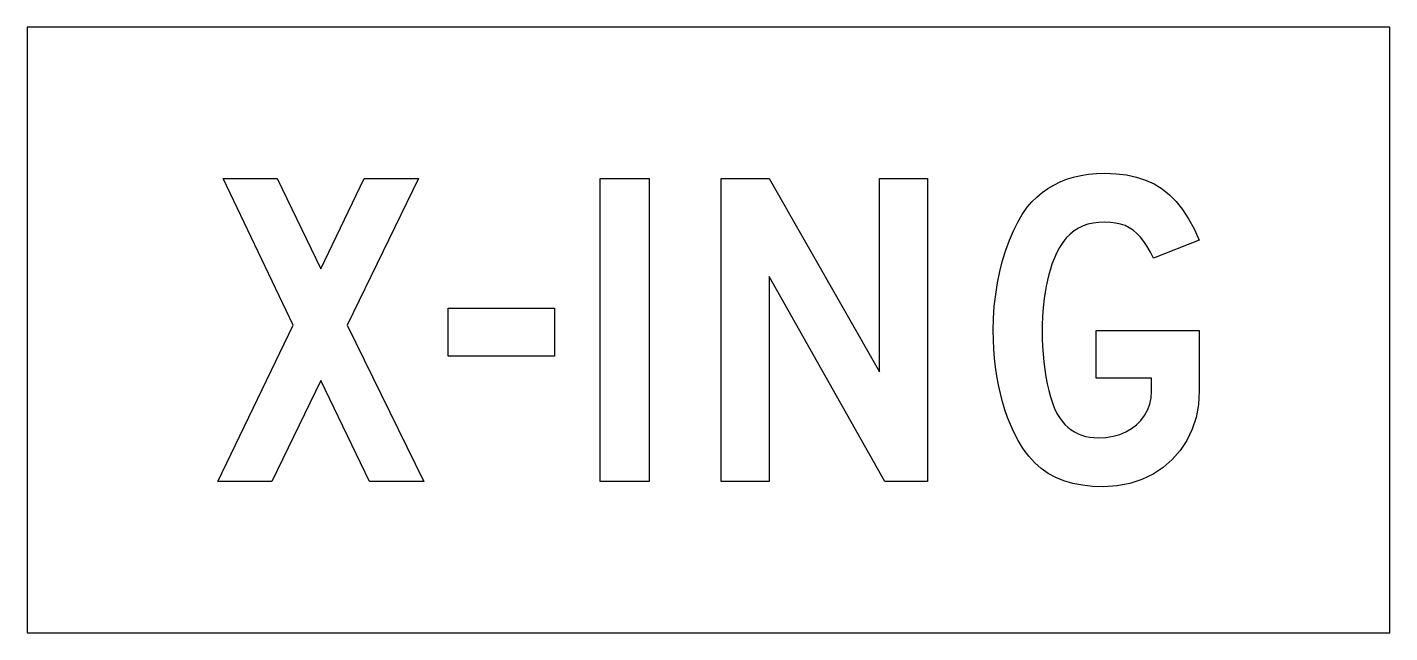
# Model space of a CAD drawing. Extents: x 0 to 27, y 0 to 12.
import ezdxf

# ---------------------------------------------------------------- set-up
doc = ezdxf.new("R2010")
doc.units = 0
doc.layers.add('CUT', color=7, linetype='Continuous')
doc.layers.add('OUTSIDE', color=1, linetype='Continuous')

msp = doc.modelspace()

# ---------------------------------------------------------------- linework, layer by layer
at = {"layer": 'CUT'}
for points in [[(4.848, 3), (3.774, 3), (5.2686, 6.0948), (3.8796, 9), (4.953, 9), (5.8164, 7.2108), (6.6792, 9), (7.7532, 9), (6.3426, 6.0948), (7.8582, 3), (6.7848, 3), (5.8164, 4.9998)], [(12.321, 9), (12.321, 3), (11.3526, 3), (11.3526, 9)], [(13.7526, 3), (13.7526, 9), (14.7, 9), (16.8894, 5.1684), (16.8894, 9), (17.8368, 9), (17.8368, 3), (16.9944, 3), (14.7, 7.0632), (14.7, 3)], [(22.9782, 3.8118), (22.8462, 3.6114), (22.6896, 3.4314), (22.5102, 3.2748), (22.3092, 3.1428), (22.0896, 3.0366), (21.852, 2.9592), (21.5988, 2.9112), (21.3318, 2.895), (21.1128, 2.9016), (20.9094, 2.9232), (20.7204, 2.9592), (20.5446, 3.0102), (20.382, 3.0762), (20.2314, 3.1578), (20.0922, 3.2556), (19.9638, 3.369), (19.8456, 3.4986), (19.7358, 3.645), (19.635, 3.8088), (19.542, 3.9894), (19.4814, 4.1256), (19.425, 4.269), (19.3728, 4.4202), (19.326, 4.578), (19.284, 4.7418), (19.2474, 4.9104), (19.2156, 5.0838), (19.1898, 5.2602), (19.1688, 5.4402), (19.1544, 5.622), (19.1454, 5.8056), (19.1418, 5.9892), (19.1478, 6.231), (19.164, 6.4698), (19.191, 6.7056), (19.2276, 6.936), (19.2738, 7.1598), (19.329, 7.3764), (19.392, 7.5834), (19.4634, 7.7796), (19.542, 7.9644), (19.6272, 8.1354), (19.7184, 8.2914), (19.8156, 8.4318), (19.9086, 8.538), (20.007, 8.6352), (20.112, 8.7234), (20.2236, 8.8026), (20.3412, 8.8728), (20.466, 8.934), (20.5968, 8.9862), (20.7342, 9.0288), (20.8788, 9.0624), (21.0294, 9.0858), (21.1878, 9.1002), (21.3528, 9.105), (21.5766, 9.0972), (21.7854, 9.0726), (21.9798, 9.0312), (22.161, 8.9718), (22.3296, 8.8944), (22.4868, 8.7972), (22.6326, 8.6808), (22.7688, 8.544), (22.8948, 8.3856), (23.013, 8.2062), (23.1228, 8.004), (23.226, 7.779), (22.3212, 7.4208), (22.2576, 7.5456), (22.194, 7.6566), (22.128, 7.755), (22.0608, 7.8408), (21.99, 7.914), (21.9156, 7.9764), (21.837, 8.0274), (21.7536, 8.0682), (21.6636, 8.0988), (21.5676, 8.1204), (21.4644, 8.133), (21.3528, 8.1366), (21.2352, 8.1324), (21.1242, 8.1186), (21.0198, 8.0958), (20.922, 8.0628), (20.8302, 8.0196), (20.745, 7.9656), (20.6646, 7.9008), (20.5902, 7.8252), (20.5206, 7.737), (20.4564, 7.6374), (20.397, 7.5252), (20.3418, 7.3998), (20.3064, 7.3068), (20.274, 7.2066), (20.244, 7.0998), (20.2164, 6.9876), (20.1924, 6.8706), (20.1708, 6.75), (20.1528, 6.6264), (20.1378, 6.5004), (20.1258, 6.3726), (20.1174, 6.2448), (20.112, 6.1164), (20.1102, 5.9892), (20.1126, 5.832), (20.1192, 5.6748), (20.13, 5.52), (20.145, 5.367), (20.1636, 5.2182), (20.187, 5.0736), (20.214, 4.9344), (20.2446, 4.8012), (20.2794, 4.6752), (20.3178, 4.557), (20.3598, 4.4472), (20.4054, 4.3476), (20.4546, 4.2672), (20.5068, 4.1946), (20.5632, 4.1298), (20.6226, 4.0722), (20.6862, 4.0218), (20.7528, 3.9792), (20.823, 3.9432), (20.8962, 3.9138), (20.9736, 3.8916), (21.0546, 3.8754), (21.1386, 3.8664), (21.2262, 3.8634), (21.375, 3.8712), (21.516, 3.894), (21.6486, 3.9312), (21.7704, 3.9816), (21.882, 4.0452), (21.9816, 4.1208), (22.0686, 4.2084), (22.1418, 4.3062), (22.2, 4.4136), (22.2432, 4.5306), (22.2696, 4.656), (22.2792, 4.7892), (22.2792, 5.0424), (21.1842, 5.0424), (21.1842, 5.9892), (23.226, 5.9892), (23.226, 4.7892), (23.2098, 4.5222), (23.1618, 4.269), (23.0844, 4.0314)], [(10.4478, 6.4314), (10.4478, 5.484), (8.3424, 5.484), (8.3424, 6.4314)]]:
    msp.add_lwpolyline(points, close=True, dxfattribs=at)
at = {"layer": 'OUTSIDE'}
msp.add_lwpolyline([(0, 0), (27, 0), (27, 12), (0, 12)], close=True, dxfattribs=at)

doc.saveas('drawing.dxf')
